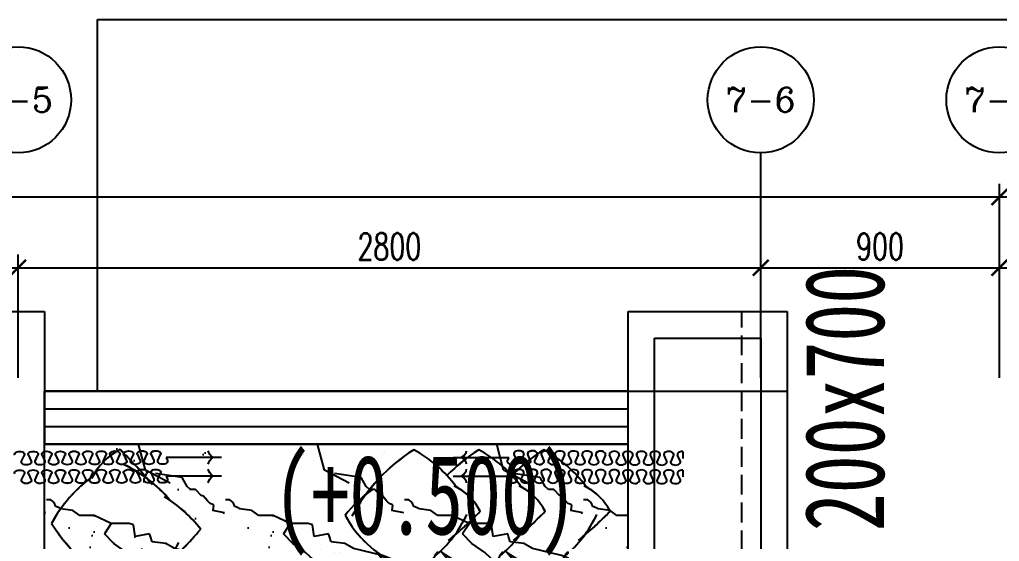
# Model space of a CAD drawing. Header units: millimetres. Extents: x 150839 to 219642, y 49429 to 88695.
# Drawn here: x 164688 to 168382, y 86729 to 88695 of the extents above; entities that cross this region are included whole.
import ezdxf
from ezdxf.enums import TextEntityAlignment as Align
from ezdxf.lldxf.tags import DXFTag
from ezdxf.xclip import XClip

# ---------------------------------------------------------------- set-up
doc = ezdxf.new("R2010")
doc.units = ezdxf.units.MM
doc.header["$LTSCALE"] = 300
doc.header["$XCLIPFRAME"] = 0
doc.linetypes.add('DASH', pattern=[0.35, 0.25, -0.1])
doc.linetypes.add('HIDDEN2', pattern=[0.1875, 0.125, -0.0625])
doc.layers.get('0').update_dxf_attribs({"color": 97})
doc.layers.get('DEFPOINTS').update_dxf_attribs({"color": 217, "linetype": 'HIDDEN2'})
for name, color, linetype in [('00-梁实线', 2, 'Continuous'), ('00-梁编号', 2, 'Continuous'), ('00-梁虚线', 4, 'DASH'), ('AXIS', 3, 'Continuous'), ('AXIS_TEXT', 7, 'Continuous'), ('E_detail', 125, 'Continuous'), ('EQUIP-动力', 1, 'Continuous'), ('F平-FLOOR1', 1, 'Continuous'), ('P平-CURT', 253, 'Continuous'), ('P平-FURN1', 1, 'Continuous'), ('P平-PUBDIM', 3, 'Continuous'), ('WALL', 4, 'Continuous'), ('WINDOW', 2, 'Continuous')]:
    doc.layers.add(name, color=color, linetype=linetype)
doc.layers.add('A-ANNO-DOTE-AXIS-TEXT', color=7, linetype='Continuous', lineweight=9)
doc.styles.add('_TCH_AXIS', font='COMPLEX', dxfattribs={"bigfont": 'GBCBIG'})
doc.styles.add('A10-2栋平面_SEN20RSI$0$DIM_FONT', font='SIMPLEX.shx', dxfattribs={"width": 0.7, "bigfont": 'hztxt.shx'})
doc.styles.add('A10-2栋平面_SEN20RSI$0$STANDARD', font='txt4.shx', dxfattribs={"bigfont": 'fstxt.shx'})
doc.styles.add('COMPLEX', font='complex')
doc.styles.add('TXT', font='txt.shx', dxfattribs={"width": 0.7, "bigfont": '1.shx'})
doc.styles.add('黑体', font='simhei.ttf', dxfattribs={"width": 0.7})
tags = doc.linetypes.add('DASHED2', pattern=[0.375, 0.25, -0.125]).pattern_tags.tags
tags[6:7] = [DXFTag(74, 4), DXFTag(75, 0), DXFTag(340, '0'), DXFTag(46, 1.0), DXFTag(50, 0.0), DXFTag(44, 0.0), DXFTag(45, 0.0)]
tags[4:5] = [DXFTag(74, 4), DXFTag(75, 0), DXFTag(340, '0'), DXFTag(46, 1.0), DXFTag(50, 0.0), DXFTag(44, 0.0), DXFTag(45, 0.0)]
doc.dimstyles.new('大样50', dxfattribs={"dimscale": 0.5, "dimtxt": 200, "dimasz": 120, "dimexe": 100, "dimexo": 100, "dimgap": 60, "dimtad": 1, "dimdec": 0, "dimzin": 0, "dimdsep": 46, "dimtxsty": 'TXT', "dimblk": 'ARCHTICK', "dimcen": 0.09, "dimdle": 100, "dimclrd": 4, "dimclre": 3, "dimclrt": 65, "dimadec": 0, "dimazin": 0, "dimtfac": 1, "dimtdec": 0, "dimtix": 1, "dimtmove": 2, "dimatfit": 3, "dimldrblk": 'ARCHTICK', "dimfxl": 1, "dimtolj": 1, "dimtzin": 0, "dimarcsym": 0})

# ---------------------------------------------------------------- blocks, each defined once
blk = doc.blocks.new('df')
at = {"layer": '00-梁实线', "color": 8}
for p, q in [((925990.1, 67629.9), (925990.1, 69029.7)), ((925990.1, 69029.7), (935390.1, 69029.7)), ((925390.1, 67929.9), (925790.1, 67929.9)), ((925790.1, 67929.9), (925790.1, 67629.9)), ((927990.1, 67629.9), (927990.1, 67929.9)), ((927990.1, 67929.9), (928590.1, 67929.9)), ((928590.1, 67929.9), (928590.1, 67029.9)), ((925789.9, 67029.7), (925790.1, 67629.9)), ((925790.1, 67629.9), (927990.1, 67629.9)), ((927990.1, 67629.7), (928590.1, 67629.7))]:
    blk.add_line(p, q, dxfattribs=at)
at = {"layer": '00-梁虚线', "color": 8}
blk.add_line((928418.4, 67029.7), (928418.4, 67929.9), dxfattribs=at)
at = {"layer": '00-梁编号', "color": 8, "ltscale": 3000, "style": '黑体', "width": 0.7}
for s, rotation, p in [('200x700', 90, (928955, 67101.9)), (' (+0.500)', 359.9972, (926510.6, 67089.5))]:
    blk.add_text(s, height=300, rotation=rotation, dxfattribs=at).set_placement(p)
blk = doc.blocks.new('A$C2B9C41D5')
at = {"color": 8}
for p, q in [((13.9, 856.3), (37, 846)), ((50.8, 865.2), (25.3, 865.1)), ((37, 830.7), (14, 820.2)), ((14.1, 804.9), (37.2, 794.7)), ((37.3, 779.3), (14.3, 768.9)), ((14.4, 753.5), (37.4, 743.3)), ((37.5, 728), (14.5, 717.5)), ((14.6, 702.2), (37.7, 691.9)), ((37.8, 676.6), (14.8, 666.1)), ((14.8, 650.8), (37.9, 640.5)), ((38, 625.2), (15, 614.8)), ((15.1, 599.4), (38.2, 589.2)), ((38.2, 573.8), (15.3, 563.4)), ((15.3, 548.1), (38.4, 537.8)), ((38.5, 522.5), (15.5, 512)), ((15.6, 496.7), (38.7, 486.4)), ((38.7, 471.1), (15.7, 460.6)), ((15.8, 445.3), (38.9, 435.1)), ((39, 419.7), (16, 409.3)), ((16.1, 393.9), (39.2, 383.7)), ((39.2, 368.4), (16.2, 357.9)), ((16.3, 342.6), (39.4, 332.3)), ((39.5, 317), (16.5, 306.5)), ((16.6, 291.2), (39.6, 280.9)), ((39.7, 265.6), (16.7, 255.1)), ((16.8, 239.8), (39.9, 229.6)), ((28.5, 209), (17, 203.8)), ((28.5, 0), (28.5, 209))]:
    blk.add_line(p, q, dxfattribs=at)
at = {"color": 8, "extrusion": (0, 0, -1)}
for centre, major_axis, start_param, end_param in [((11.1, 838.3), (0.1, -18.7), -0.261799, 3.403392), ((39.8, 864.1), (0.1, -18.7), 4.654992, 6.544985), ((40, 812.7), (0.1, -18.7), 2.879793, 6.544985), ((11.3, 786.9), (0.1, -18.7), -0.261799, 3.403392), ((40.2, 761.3), (0.1, -18.7), 2.879793, 6.544985), ((11.6, 735.5), (0.1, -18.7), -0.261799, 3.403392), ((11.8, 684.1), (0.1, -18.7), -0.261799, 3.403392), ((40.5, 710), (0.1, -18.7), 2.879793, 6.544985), ((40.7, 658.6), (0.1, -18.7), 2.879793, 6.544985), ((12.1, 632.8), (0.1, -18.7), -0.261799, 3.403392), ((12.3, 581.4), (0.1, -18.7), -0.261799, 3.403392), ((41, 607.2), (0.1, -18.7), 2.879793, 6.544985), ((41.2, 555.8), (0.1, -18.7), 2.879793, 6.544985), ((12.5, 530), (0.1, -18.7), -0.261799, 3.403392), ((41.5, 504.5), (0.1, -18.7), 2.879793, 6.544985), ((12.8, 478.6), (0.1, -18.7), -0.261799, 3.403392), ((13, 427.3), (0.1, -18.7), -0.261799, 3.403392), ((41.7, 453.1), (0.1, -18.7), 2.879793, 6.544985), ((41.9, 401.7), (0.1, -18.7), 2.879793, 6.544985), ((13.3, 375.9), (0.1, -18.7), -0.261799, 3.403392), ((42.2, 350.3), (0.1, -18.7), 2.879793, 6.544985), ((13.5, 324.5), (0.1, -18.7), -0.261799, 3.403392), ((42.4, 299), (0.1, -18.7), 2.879793, 6.544985), ((13.8, 273.2), (0.1, -18.7), -0.261799, 3.403392), ((42.7, 247.6), (0.1, -18.7), 2.879793, 6.544985), ((14, 221.8), (0.1, -18.7), -0.261799, 3.403392), ((-1.7, -22.8), (0.2, 73.7), 0.103858, 0.754423), ((58.5, -22.9), (0.2, 73.7), -0.754423, -0.104277)]:
    blk.add_ellipse(centre, major_axis=major_axis, ratio=0.596091, start_param=start_param, end_param=end_param, dxfattribs=at)
blk = doc.blocks.new('rgre')
at = {"layer": 'P平-FURN1', "color": 250, "ltscale": 0.4}
for centre, radius, start, end in [((149540.4, 117867.1), 637, 122.7736, 151.388), ((148982.7, 118011.2), 445.7, 36.1314, 61.4644), ((149765.3, 117867.1), 637, 122.7736, 135.5595), ((149207.6, 118011.2), 445.7, 36.1314, 61.4644), ((149990.2, 117867.1), 637, 122.7736, 135.5595), ((149432.5, 118011.2), 445.7, 36.1314, 61.4644), ((149305, 117903.2), 441.3, 124.8421, 141.9032), ((149247.3, 118097.1), 200.9, 27.312, 64.0213), ((149472.2, 118097.1), 200.9, 27.312, 64.0213), ((149472.2, 118097.1), 200.9, 27.312, 64.0213), ((149697.1, 118097.1), 200.9, 27.312, 64.0213), ((149697.1, 118097.1), 200.9, 27.312, 64.0213), ((148457.1, 119138.2), 1356.1, 309.2787, 315.5928), ((148681.9, 119138.2), 1356.1, 309.2787, 315.5928), ((148681.9, 119138.2), 1356.1, 309.2787, 315.5928), ((148906.8, 119138.2), 1356.1, 309.2787, 315.5928), ((148906.8, 119138.2), 1356.1, 309.2787, 315.5928), ((149307.4, 118366.1), 398.2, 208.5876, 244.5922), ((149004.6, 118352.3), 413.1, 309.6025, 335.1555), ((149229.5, 118352.3), 413.1, 309.6025, 335.1555), ((149454.3, 118352.3), 413.1, 309.6025, 335.1555), ((149707.9, 118580.2), 832.6, 219.1105, 230.4702), ((148904.7, 118284.5), 441.3, 308.2735, 327.9512), ((149532.3, 118366.1), 398.2, 232.1526, 244.5922), ((149932.8, 118580.2), 832.6, 219.7204, 230.4702), ((149129.5, 118284.5), 441.3, 308.2735, 327.9512), ((149757.2, 118366.1), 398.2, 232.1526, 244.5922), ((150157.7, 118580.2), 832.6, 219.7204, 230.4702), ((149354.4, 118284.5), 441.3, 308.2735, 327.9512)]:
    blk.add_arc(centre, radius, start, end, dxfattribs=at)
blk = doc.blocks.new('hagewa')
at = {"layer": 'P平-FURN1', "color": 250, "ltscale": 0.4}
for centre, radius, start, end in [((11771.4, 58768.8), 243.1, 117.312, 154.0213), ((10511.7, 57812.6), 1640.8, 39.2787, 45.5928), ((11462.7, 58475.1), 499.9, 39.6025, 65.1555), ((11875.4, 58448.6), 539.2, 126.1314, 151.4644), ((11544.7, 58354.2), 534, 38.2735, 57.9512), ((12049.7, 59123.5), 770.8, 212.7736, 241.388), ((11186.9, 59326.2), 1007.4, 309.1105, 320.4702), ((11446, 58841.5), 481.9, 298.5876, 334.5922), ((12006, 58838.7), 534, 214.8421, 231.9032)]:
    blk.add_arc(centre, radius, start, end, dxfattribs=at)
blk = doc.blocks.new('_ArchTick')
at = {"color": 0, "linetype": 'ByBlock', "const_width": 0.15}
blk.add_lwpolyline([(-0.5, -0.5), (0.5, 0.5)], dxfattribs=at)
blk = doc.blocks.new('*D105')
at = {"layer": 'DEFPOINTS', "color": 0, "transparency": 16777216}
for p in [(164681.8, 87759.9), (161381.8, 87294.9), (164681.8, 87294.9)]:
    blk.add_point(p, dxfattribs=at)
at = {"layer": 'P平-PUBDIM', "color": 3, "lineweight": -2, "transparency": 16777216}
for p, q in [((161381.8, 87344.9), (161381.8, 87809.9)), ((164681.8, 87344.9), (164681.8, 87809.9))]:
    blk.add_line(p, q, dxfattribs=at)
at = {"layer": 'P平-PUBDIM', "color": 4, "lineweight": -2, "transparency": 16777216}
blk.add_line((161331.8, 87759.9), (164731.8, 87759.9), dxfattribs=at)
at = {"layer": 'P平-PUBDIM', "color": 4, "lineweight": -2, "transparency": 16777216, "xscale": 60, "yscale": 60, "zscale": 60, "rotation": 180}
blk.add_blockref('_ArchTick', (161381.8, 87759.9), dxfattribs=at)
at = {"layer": 'P平-PUBDIM', "color": 4, "lineweight": -2, "transparency": 16777216, "xscale": 60, "yscale": 60, "zscale": 60}
blk.add_blockref('_ArchTick', (164681.8, 87759.9), dxfattribs=at)
at = {"layer": 'P平-PUBDIM', "color": 65, "transparency": 16777216, "insert": (163031.8, 87839.9), "char_height": 100, "attachment_point": 5, "style": 'TXT'}
blk.add_mtext('\\A1;3300', dxfattribs=at)
blk = doc.blocks.new('*D106')
at = {"layer": 'DEFPOINTS', "color": 0, "transparency": 16777216}
for p in [(167481.8, 87759.9), (164681.8, 87294.9), (167481.8, 87294.9)]:
    blk.add_point(p, dxfattribs=at)
at = {"layer": 'P平-PUBDIM', "color": 3, "lineweight": -2, "transparency": 16777216}
for p, q in [((164681.8, 87344.9), (164681.8, 87809.9)), ((167481.8, 87344.9), (167481.8, 87809.9))]:
    blk.add_line(p, q, dxfattribs=at)
at = {"layer": 'P平-PUBDIM', "color": 4, "lineweight": -2, "transparency": 16777216}
blk.add_line((164631.8, 87759.9), (167531.8, 87759.9), dxfattribs=at)
at = {"layer": 'P平-PUBDIM', "color": 4, "lineweight": -2, "transparency": 16777216, "xscale": 60, "yscale": 60, "zscale": 60, "rotation": 180}
blk.add_blockref('_ArchTick', (164681.8, 87759.9), dxfattribs=at)
at = {"layer": 'P平-PUBDIM', "color": 4, "lineweight": -2, "transparency": 16777216, "xscale": 60, "yscale": 60, "zscale": 60}
blk.add_blockref('_ArchTick', (167481.8, 87759.9), dxfattribs=at)
at = {"layer": 'P平-PUBDIM', "color": 65, "transparency": 16777216, "insert": (166081.8, 87839.9), "char_height": 100, "attachment_point": 5, "style": 'TXT'}
blk.add_mtext('\\A1;2800', dxfattribs=at)
blk = doc.blocks.new('*D107')
at = {"layer": 'DEFPOINTS', "color": 0, "transparency": 16777216}
for p in [(168381.8, 87759.9), (167481.8, 87294.9), (168381.8, 87294.9)]:
    blk.add_point(p, dxfattribs=at)
at = {"layer": 'P平-PUBDIM', "color": 3, "lineweight": -2, "transparency": 16777216}
for p, q in [((167481.8, 87344.9), (167481.8, 87809.9)), ((168381.8, 87344.9), (168381.8, 87809.9))]:
    blk.add_line(p, q, dxfattribs=at)
at = {"layer": 'P平-PUBDIM', "color": 4, "lineweight": -2, "transparency": 16777216}
blk.add_line((167431.8, 87759.9), (168431.8, 87759.9), dxfattribs=at)
at = {"layer": 'P平-PUBDIM', "color": 4, "lineweight": -2, "transparency": 16777216, "xscale": 60, "yscale": 60, "zscale": 60, "rotation": 180}
blk.add_blockref('_ArchTick', (167481.8, 87759.9), dxfattribs=at)
at = {"layer": 'P平-PUBDIM', "color": 4, "lineweight": -2, "transparency": 16777216, "xscale": 60, "yscale": 60, "zscale": 60}
blk.add_blockref('_ArchTick', (168381.8, 87759.9), dxfattribs=at)
at = {"layer": 'P平-PUBDIM', "color": 65, "transparency": 16777216, "insert": (167931.8, 87839.9), "char_height": 100, "attachment_point": 5, "style": 'TXT'}
blk.add_mtext('\\A1;900', dxfattribs=at)
blk = doc.blocks.new('_axiso')
blk.add_circle((0, 0), 0.5)
at = {"layer": 'A-ANNO-DOTE-AXIS-TEXT', "style": 'COMPLEX', "width": 1.041667}
blk.add_attdef('A', text='', height=0.56, dxfattribs=at).set_placement((-0.25, -0.28), (0.25, -0.28), align=Align.FIT)
blk = doc.blocks.new('*D114')
at = {"layer": 'DEFPOINTS', "color": 0, "transparency": 16777216}
for p in [(168381.8, 88026.6), (158481.8, 87294.9), (168381.8, 87294.9)]:
    blk.add_point(p, dxfattribs=at)
at = {"layer": 'P平-PUBDIM', "color": 3, "lineweight": -2, "transparency": 16777216}
for p, q in [((158481.8, 87344.9), (158481.8, 88076.6)), ((168381.8, 87344.9), (168381.8, 88076.6))]:
    blk.add_line(p, q, dxfattribs=at)
at = {"layer": 'P平-PUBDIM', "color": 4, "lineweight": -2, "transparency": 16777216}
blk.add_line((158431.8, 88026.6), (168431.8, 88026.6), dxfattribs=at)
at = {"layer": 'P平-PUBDIM', "color": 4, "lineweight": -2, "transparency": 16777216, "xscale": 60, "yscale": 60, "zscale": 60, "rotation": 180}
blk.add_blockref('_ArchTick', (158481.8, 88026.6), dxfattribs=at)
at = {"layer": 'P平-PUBDIM', "color": 4, "lineweight": -2, "transparency": 16777216, "xscale": 60, "yscale": 60, "zscale": 60}
blk.add_blockref('_ArchTick', (168381.8, 88026.6), dxfattribs=at)
at = {"layer": 'P平-PUBDIM', "color": 65, "transparency": 16777216, "insert": (163431.8, 88106.6), "char_height": 100, "attachment_point": 5, "style": 'TXT'}
blk.add_mtext('\\A1;9900', dxfattribs=at)
blk = doc.blocks.new('htrwhth4w')
at = {"layer": 'EQUIP-动力', "color": 250, "linetype": 'DASHED2'}
for p, q in [((206826.6, 87030.2), (206836.8, 87053.3)), ((206852.1, 87053.4), (206862.6, 87030.4)), ((206877.9, 87030.5), (206888.2, 87053.6)), ((206903.5, 87053.6), (206914, 87030.7)), ((206929.3, 87030.7), (206939.6, 87053.8)), ((206954.9, 87053.9), (206965.3, 87030.9)), ((206980.7, 87031), (206990.9, 87054.1)), ((207006.3, 87054.1), (207016.7, 87031.1)), ((207032, 87031.2), (207042.3, 87054.3)), ((207057.6, 87054.4), (207068.1, 87031.4)), ((207083.4, 87031.5), (207093.7, 87054.6)), ((207109, 87054.6), (207119.5, 87031.6)), ((207134.8, 87031.7), (207145, 87054.8)), ((207160.4, 87054.9), (207170.8, 87031.9)), ((207186.2, 87032), (207196.4, 87055)), ((207211.7, 87055.1), (207222.2, 87032.1)), ((207237.5, 87032.2), (207247.8, 87055.3)), ((207263.1, 87055.4), (207273.6, 87032.4)), ((207288.9, 87032.4), (207299.2, 87055.5)), ((207314.5, 87055.6), (207325, 87032.6)), ((207340.3, 87032.7), (207350.5, 87055.8)), ((207371.1, 87044.3), (207376.3, 87032.9)), ((207580.1, 87044.3), (207371.1, 87044.3)), ((208453.9, 87044.3), (208662.9, 87044.3)), ((208662.9, 87044.3), (208657.6, 87032.9)), ((208693.7, 87032.7), (208683.4, 87055.8)), ((208719.5, 87055.6), (208709, 87032.6)), ((208745, 87032.4), (208734.8, 87055.5)), ((208770.8, 87055.4), (208760.4, 87032.4)), ((208796.4, 87032.2), (208786.2, 87055.3)), ((208822.2, 87055.1), (208811.7, 87032.1)), ((208847.8, 87032), (208837.5, 87055)), ((208873.6, 87054.9), (208863.1, 87031.9)), ((208899.2, 87031.7), (208888.9, 87054.8)), ((208925, 87054.6), (208914.5, 87031.6)), ((208950.5, 87031.5), (208940.3, 87054.6)), ((208976.3, 87054.4), (208965.9, 87031.4)), ((209001.9, 87031.2), (208991.7, 87054.3)), ((209027.7, 87054.1), (209017.2, 87031.1)), ((209053.3, 87031), (209043, 87054.1)), ((209079.1, 87053.9), (209068.6, 87030.9)), ((209104.6, 87030.7), (209094.4, 87053.8)), ((209130.4, 87053.6), (209120, 87030.7)), ((209156, 87030.5), (209145.8, 87053.6)), ((209181.8, 87053.4), (209171.3, 87030.4)), ((209207.4, 87030.2), (209197.1, 87053.3)), ((209233.2, 87053.2), (209222.7, 87030.2)), ((209258.8, 87030), (209248.5, 87053.1)), ((209284.6, 87052.9), (209274.1, 87029.9)), ((209310.1, 87029.8), (209299.9, 87052.8)), ((209319, 87066.7), (209318.9, 87041.2)), ((209319, 86996.7), (209318.9, 86971.2)), ((206826.6, 86960.2), (206836.8, 86983.3)), ((206852.1, 86983.4), (206862.6, 86960.4)), ((206877.9, 86960.5), (206888.2, 86983.6)), ((206903.5, 86983.6), (206914, 86960.7)), ((206929.3, 86960.7), (206939.6, 86983.8)), ((206954.9, 86983.9), (206965.3, 86960.9)), ((206980.7, 86961), (206990.9, 86984.1)), ((207006.3, 86984.1), (207016.7, 86961.1)), ((207032, 86961.2), (207042.3, 86984.3)), ((207057.6, 86984.4), (207068.1, 86961.4)), ((207083.4, 86961.5), (207093.7, 86984.6)), ((207109, 86984.6), (207119.5, 86961.6)), ((207134.8, 86961.7), (207145, 86984.8)), ((207160.4, 86984.9), (207170.8, 86961.9)), ((207186.2, 86962), (207196.4, 86985)), ((207211.7, 86985.1), (207222.2, 86962.1)), ((207237.5, 86962.2), (207247.8, 86985.3)), ((207263.1, 86985.4), (207273.6, 86962.4)), ((207288.9, 86962.4), (207299.2, 86985.5)), ((207314.5, 86985.6), (207325, 86962.6)), ((207340.3, 86962.7), (207350.5, 86985.8)), ((207371.1, 86974.3), (207376.3, 86962.9)), ((207580.1, 86974.3), (207371.1, 86974.3)), ((208453.9, 86974.3), (208662.9, 86974.3)), ((208662.9, 86974.3), (208657.6, 86962.9)), ((208693.7, 86962.7), (208683.4, 86985.8)), ((208719.5, 86985.6), (208709, 86962.6)), ((208745, 86962.4), (208734.8, 86985.5)), ((208770.8, 86985.4), (208760.4, 86962.4)), ((208796.4, 86962.2), (208786.2, 86985.3)), ((208822.2, 86985.1), (208811.7, 86962.1)), ((208847.8, 86962), (208837.5, 86985)), ((208873.6, 86984.9), (208863.1, 86961.9)), ((208899.2, 86961.7), (208888.9, 86984.8)), ((208925, 86984.6), (208914.5, 86961.6)), ((208950.5, 86961.5), (208940.3, 86984.6)), ((208976.3, 86984.4), (208965.9, 86961.4)), ((209001.9, 86961.2), (208991.7, 86984.3)), ((209027.7, 86984.1), (209017.2, 86961.1)), ((209053.3, 86961), (209043, 86984.1)), ((209079.1, 86983.9), (209068.6, 86960.9)), ((209104.6, 86960.7), (209094.4, 86983.8)), ((209130.4, 86983.6), (209120, 86960.7)), ((209156, 86960.5), (209145.8, 86983.6)), ((209181.8, 86983.4), (209171.3, 86960.4)), ((209207.4, 86960.2), (209197.1, 86983.3)), ((209233.2, 86983.2), (209222.7, 86960.2)), ((209258.8, 86960), (209248.5, 86983.1)), ((209284.6, 86982.9), (209274.1, 86959.9)), ((209310.1, 86959.8), (209299.9, 86982.8))]:
    blk.add_line(p, q, dxfattribs=at)
for centre, radius, start, end in [((207309.1, 86858.6), 243.1, 117.312, 154.0213), ((206049.4, 85902.4), 1640.8, 39.2787, 45.5928), ((208680.6, 86490.9), 693.7, 122.7736, 151.388), ((208073.3, 86647.7), 485.3, 36.1314, 61.4644), ((208925.5, 86490.9), 693.7, 122.7736, 135.5595), ((208318.2, 86647.7), 485.3, 36.1314, 61.4644), ((209170.4, 86490.9), 693.7, 122.7736, 135.5595), ((208563.1, 86647.7), 485.3, 36.1314, 61.4644), ((207000.4, 86564.9), 499.9, 39.6025, 65.1555), ((207413.1, 86538.5), 539.2, 126.1314, 151.4644), ((208424.3, 86530.2), 480.6, 124.8421, 141.9032), ((208361.4, 86741.3), 218.8, 27.312, 64.0213), ((208606.3, 86741.3), 218.8, 27.312, 64.0213), ((208606.3, 86741.3), 218.8, 27.312, 64.0213), ((208851.2, 86741.3), 218.8, 27.312, 64.0213), ((208851.2, 86741.3), 218.8, 27.312, 64.0213), ((207082.3, 86444), 534, 38.2735, 57.9512), ((208426.9, 87034.2), 433.7, 208.5876, 244.5922), ((208097.1, 87019.2), 449.9, 309.6025, 335.1555), ((207500.9, 87875.1), 1476.7, 309.2787, 315.5928), ((208342, 87019.2), 449.9, 309.6025, 335.1555), ((207745.8, 87875.1), 1476.7, 309.2787, 315.5928), ((207745.8, 87875.1), 1476.7, 309.2787, 315.5928), ((208586.9, 87019.2), 449.9, 309.6025, 335.1555), ((207990.7, 87875.1), 1476.7, 309.2787, 315.5928), ((207990.7, 87875.1), 1476.7, 309.2787, 315.5928), ((207587.4, 87213.3), 770.8, 212.7736, 241.388), ((206724.6, 87416), 1007.4, 309.1105, 320.4702)]:
    blk.add_arc(centre, radius, start, end, dxfattribs=at)
at = {"layer": 'EQUIP-动力', "color": 250, "linetype": 'DASHED2', "extrusion": (0, 0, -1)}
for centre, major_axis, start_param, end_param in [((206972.9, 87056.9), (18.7, 0.1), 2.879793, 6.544985), ((207024.3, 87057.1), (18.7, 0.1), 2.879793, 6.544985), ((207075.6, 87057.3), (18.7, 0.1), 2.879793, 6.544985), ((207127, 87057.6), (18.7, 0.1), 2.879793, 6.544985), ((207178.4, 87057.8), (18.7, 0.1), 2.879793, 6.544985), ((207229.7, 87058.1), (18.7, 0.1), 2.879793, 6.544985), ((207281.1, 87058.3), (18.7, 0.1), 2.879793, 6.544985), ((207332.5, 87058.6), (18.7, 0.1), 2.879793, 6.544985), ((207603, 87074.4), (-73.7, 0.2), -0.754423, -0.104277), ((206818.8, 87056.1), (18.7, 0.1), 2.879793, 6.544985), ((206870.1, 87056.4), (18.7, 0.1), 2.879793, 6.544985), ((206921.5, 87056.6), (18.7, 0.1), 2.879793, 6.544985), ((207101.5, 87028.7), (18.7, 0.1), -0.261799, 3.403392), ((207152.8, 87028.9), (18.7, 0.1), -0.261799, 3.403392), ((207204.2, 87029.2), (18.7, 0.1), -0.261799, 3.403392), ((207255.6, 87029.4), (18.7, 0.1), -0.261799, 3.403392), ((207306.9, 87029.6), (18.7, 0.1), -0.261799, 3.403392), ((207358.3, 87029.9), (18.7, 0.1), -0.261799, 3.403392), ((207602.9, 87014.2), (-73.7, 0.2), 0.103858, 0.754423), ((206818.8, 86986.1), (18.7, 0.1), 2.879793, 6.544985), ((206844.6, 87027.5), (18.7, 0.1), -0.261799, 3.403392), ((206870.1, 86986.4), (18.7, 0.1), 2.879793, 6.544985), ((206896, 87027.7), (18.7, 0.1), -0.261799, 3.403392), ((206921.5, 86986.6), (18.7, 0.1), 2.879793, 6.544985), ((206947.3, 87027.9), (18.7, 0.1), -0.261799, 3.403392), ((206972.9, 86986.9), (18.7, 0.1), 2.879793, 6.544985), ((206998.7, 87028.2), (18.7, 0.1), -0.261799, 3.403392), ((207024.3, 86987.1), (18.7, 0.1), 2.879793, 6.544985), ((207050.1, 87028.4), (18.7, 0.1), -0.261799, 3.403392), ((207075.6, 86987.3), (18.7, 0.1), 2.879793, 6.544985), ((207127, 86987.6), (18.7, 0.1), 2.879793, 6.544985), ((207178.4, 86987.8), (18.7, 0.1), 2.879793, 6.544985), ((207229.7, 86988.1), (18.7, 0.1), 2.879793, 6.544985), ((207281.1, 86988.3), (18.7, 0.1), 2.879793, 6.544985), ((207332.5, 86988.6), (18.7, 0.1), 2.879793, 6.544985), ((207603, 87004.4), (-73.7, 0.2), -0.754423, -0.104277), ((206844.6, 86957.5), (18.7, 0.1), -0.261799, 3.403392), ((206896, 86957.7), (18.7, 0.1), -0.261799, 3.403392), ((206947.3, 86957.9), (18.7, 0.1), -0.261799, 3.403392), ((206998.7, 86958.2), (18.7, 0.1), -0.261799, 3.403392), ((207050.1, 86958.4), (18.7, 0.1), -0.261799, 3.403392), ((207101.5, 86958.7), (18.7, 0.1), -0.261799, 3.403392), ((207152.8, 86958.9), (18.7, 0.1), -0.261799, 3.403392), ((207204.2, 86959.2), (18.7, 0.1), -0.261799, 3.403392), ((207255.6, 86959.4), (18.7, 0.1), -0.261799, 3.403392), ((207306.9, 86959.6), (18.7, 0.1), -0.261799, 3.403392), ((207358.3, 86959.9), (18.7, 0.1), -0.261799, 3.403392), ((207602.9, 86944.2), (-73.7, 0.2), 0.103858, 0.754423)]:
    blk.add_ellipse(centre, major_axis=major_axis, ratio=0.596091, start_param=start_param, end_param=end_param, dxfattribs=at)
at = {"layer": 'EQUIP-动力', "color": 250, "linetype": 'DASHED2'}
for centre, major_axis, start_param, end_param in [((208430.9, 87074.4), (73.7, 0.2), -0.754423, -0.104277), ((208701.5, 87058.6), (-18.7, 0.1), 2.879793, 6.544985), ((208752.8, 87058.3), (-18.7, 0.1), 2.879793, 6.544985), ((208804.2, 87058.1), (-18.7, 0.1), 2.879793, 6.544985), ((208855.6, 87057.8), (-18.7, 0.1), 2.879793, 6.544985), ((208906.9, 87057.6), (-18.7, 0.1), 2.879793, 6.544985), ((208958.3, 87057.3), (-18.7, 0.1), 2.879793, 6.544985), ((209009.7, 87057.1), (-18.7, 0.1), 2.879793, 6.544985), ((209061.1, 87056.9), (-18.7, 0.1), 2.879793, 6.544985), ((208431.1, 87014.2), (73.7, 0.2), 0.103858, 0.754423), ((208675.6, 87029.9), (-18.7, 0.1), -0.261799, 3.403392), ((208727, 87029.6), (-18.7, 0.1), -0.261799, 3.403392), ((208778.4, 87029.4), (-18.7, 0.1), -0.261799, 3.403392), ((208829.8, 87029.2), (-18.7, 0.1), -0.261799, 3.403392), ((208881.1, 87028.9), (-18.7, 0.1), -0.261799, 3.403392), ((208932.5, 87028.7), (-18.7, 0.1), -0.261799, 3.403392), ((209112.4, 87056.6), (-18.7, 0.1), 2.879793, 6.544985), ((209163.8, 87056.4), (-18.7, 0.1), 2.879793, 6.544985), ((209215.2, 87056.1), (-18.7, 0.1), 2.879793, 6.544985), ((209266.6, 87055.9), (-18.7, 0.1), 2.879793, 6.544985), ((209317.9, 87055.6), (-18.7, 0.1), 4.654992, 6.544985), ((208430.9, 87004.4), (73.7, 0.2), -0.754423, -0.104277), ((208701.5, 86988.6), (-18.7, 0.1), 2.879793, 6.544985), ((208752.8, 86988.3), (-18.7, 0.1), 2.879793, 6.544985), ((208804.2, 86988.1), (-18.7, 0.1), 2.879793, 6.544985), ((208855.6, 86987.8), (-18.7, 0.1), 2.879793, 6.544985), ((208906.9, 86987.6), (-18.7, 0.1), 2.879793, 6.544985), ((208958.3, 86987.3), (-18.7, 0.1), 2.879793, 6.544985), ((208983.9, 87028.4), (-18.7, 0.1), -0.261799, 3.403392), ((209009.7, 86987.1), (-18.7, 0.1), 2.879793, 6.544985), ((209035.2, 87028.2), (-18.7, 0.1), -0.261799, 3.403392), ((209061.1, 86986.9), (-18.7, 0.1), 2.879793, 6.544985), ((209086.6, 87027.9), (-18.7, 0.1), -0.261799, 3.403392), ((209112.4, 86986.6), (-18.7, 0.1), 2.879793, 6.544985), ((209138, 87027.7), (-18.7, 0.1), -0.261799, 3.403392), ((209163.8, 86986.4), (-18.7, 0.1), 2.879793, 6.544985), ((209189.4, 87027.5), (-18.7, 0.1), -0.261799, 3.403392), ((209215.2, 86986.1), (-18.7, 0.1), 2.879793, 6.544985), ((209240.7, 87027.2), (-18.7, 0.1), -0.261799, 3.403392), ((209266.6, 86985.9), (-18.7, 0.1), 2.879793, 6.544985), ((209292.1, 87027), (-18.7, 0.1), -0.261799, 3.403392), ((209317.9, 86985.6), (-18.7, 0.1), 4.654992, 6.544985), ((208431.1, 86944.2), (73.7, 0.2), 0.103858, 0.754423), ((208675.6, 86959.9), (-18.7, 0.1), -0.261799, 3.403392), ((208727, 86959.6), (-18.7, 0.1), -0.261799, 3.403392), ((208778.4, 86959.4), (-18.7, 0.1), -0.261799, 3.403392), ((208829.8, 86959.2), (-18.7, 0.1), -0.261799, 3.403392), ((208881.1, 86958.9), (-18.7, 0.1), -0.261799, 3.403392), ((208932.5, 86958.7), (-18.7, 0.1), -0.261799, 3.403392), ((208983.9, 86958.4), (-18.7, 0.1), -0.261799, 3.403392), ((209035.2, 86958.2), (-18.7, 0.1), -0.261799, 3.403392), ((209086.6, 86957.9), (-18.7, 0.1), -0.261799, 3.403392), ((209138, 86957.7), (-18.7, 0.1), -0.261799, 3.403392), ((209189.4, 86957.5), (-18.7, 0.1), -0.261799, 3.403392), ((209240.7, 86957.2), (-18.7, 0.1), -0.261799, 3.403392), ((209292.1, 86957), (-18.7, 0.1), -0.261799, 3.403392)]:
    blk.add_ellipse(centre, major_axis=major_axis, ratio=0.596091, start_param=start_param, end_param=end_param, dxfattribs=at)
at = {"layer": 'EQUIP-动力', "color": 250, "linetype": 'DASHED2', "flags": 9}
for tag, style, width in [('XSIZE', 'A10-2栋平面_SEN20RSI$0$STANDARD', 0.8), ('YSIZE', 'A10-2栋平面_SEN20RSI$0$STANDARD', 0.8), ('XSIZE', 'A10-2栋平面_SEN20RSI$0$DIM_FONT', 0.7), ('YSIZE', 'A10-2栋平面_SEN20RSI$0$DIM_FONT', 0.7)]:
    blk.add_attdef(tag, (209413, 80718.7), '', height=0.5, rotation=0.0069, dxfattribs=dict(at, style=style, width=width))
blk = doc.blocks.new('$WINLIB2D$00000001')
for p, q in [((-0.5, 0.5), (0.5, 0.5)), ((-0.5, 0.5), (-0.5, -0.5)), ((0.5, -0.5), (0.5, 0.5)), ((0.5, 0.1667), (-0.5, 0.1667)), ((0.5, -0.1667), (-0.5, -0.1667)), ((-0.5, -0.5), (0.5, -0.5))]:
    blk.add_line(p, q)
blk = doc.blocks.new('rtwhrwg')
at = {"extrusion": (0, 0, -1)}
for p, q in [((150526.6, 87294.9), (148326.6, 87294.9)), ((148326.6, 87294.9), (148326.6, 87094.9)), ((150526.6, 87094.9), (150526.6, 87294.9)), ((148326.6, 87228.2), (150526.6, 87228.2)), ((148326.6, 87161.6), (150526.6, 87161.6)), ((150526.6, 87094.9), (148326.6, 87094.9))]:
    blk.add_line(p, q, dxfattribs=at)
at = {"layer": 'WALL'}
for p, q in [((147926.6, 87595), (148326.6, 87595)), ((148326.6, 87595), (148326.6, 87294.9)), ((150526.6, 87594.9), (151126.6, 87594.9)), ((150526.6, 87294.9), (150526.6, 87594.9)), ((151126.6, 87594.9), (151126.6, 86594.9)), ((150626.6, 87494.9), (151026.6, 87494.9)), ((150626.6, 87194.9), (150626.6, 87494.9)), ((151026.6, 87494.9), (151026.6, 86694.9)), ((150626.6, 86694.9), (150626.6, 87194.9)), ((150526.6, 86494.9), (150526.6, 87094.9))]:
    blk.add_line(p, q, dxfattribs=at)
at = {"layer": 'WALL', "linetype": 'ByBlock'}
for p, q in [((148326.6, 87294.9), (150526.6, 87294.9)), ((148326.6, 85594.9), (148326.6, 87094.9)), ((148326.6, 87094.9), (150526.6, 87094.9))]:
    blk.add_line(p, q, dxfattribs=at)
at = {"layer": 'WINDOW', "xscale": -2200.027368098265, "yscale": -200, "zscale": -2200.027368098265}
blk.add_blockref('$WINLIB2D$00000001', (149426.6, 87194.9), dxfattribs=at)

msp = doc.modelspace()

# ---------------------------------------------------------------- hatches: boundary and pattern name
at = {"layer": 'F平-FLOOR1', "linetype": 'ByBlock', "ltscale": 0.5}
h = msp.add_hatch(dxfattribs=at)
h.set_pattern_fill('大理石', color=8, scale=150, angle=90, style=0)
h.set_pattern_definition([(131.987, (164730.3, 86869.92), (-675, 900), [14.415, -3012.65]), (158.1986, (164752.8, 86655.636), (-1350, 450), [51.93, -3583.06]), (150.9454, (164778.52, 86644.92), (-675, 450), [22.06, -4610.97]), (180, (164759.23, 86655.64), (6e-14, 450), [6.43, -668.57]), (161.565, (164743.16, 86865.64), (-675, 9e-07), [13.55, -1409.47]), (261.4692, (164743.16, 86865.636), (-4e-06, -450), [21.67, -4528.675]), (169.2157, (164784.947, 86835.636), (-2700, 450), [45.81, -4764.14]), (152.133, (164579.232, 86497.064), (-3375.00001, 1799.99998), [105.442, -22037.347]), (90, (164480.27, 86503.54), (-675, 4e-14), [0, -450]), (154.9831, (164357.447, 86794.92), (-2025, 900), [70.94, -7377.884]), (171.4391, (164624.232, 86968.493), (-6074.99996, 900), [100.766, -21060.003]), (172.875, (164563.16, 86719.921), (-3375, 449.99997), [51.829, -10832.22]), (166.7595, (164704.59, 86674.921), (-2025, 450), [112.27, -11676.098]), (90, (164704.26, 86604.8), (-675, 4e-14), [0, -450]), (90, (164711.5, 86612), (-675, 4e-14), [0, -450]), (90, (164675.36, 86662.6), (-675, 4e-14), [0, -450]), (90, (164595.9, 86648.15), (-675, 4e-14), [0, -450]), (149.0362, (164595.304, 86700.636), (-675, 449.99996), [37.485, -7834.3]), (90, (164564.4, 86719.9), (-675, 4e-14), [0, -450]), (90, (164588.65, 86662.6), (-675, 4e-14), [0, -450]), (90, (164545.3, 86684.3), (-675, 4e-14), [0, -450]), (90, (164610.3, 86662.6), (-675, 4e-14), [0, -450]), (140.1944, (164656.375, 86923.49), (-675, 450), [16.736, -3497.876]), (180, (164675.66, 86923.5), (6e-14, 450), [19.29, -655.71]), (133.6678, (164698.16, 86899.92), (-1350, 1350), [32.586, -6810.52]), (180, (164704.6, 86899.9), (6e-14, 450), [6.43, -668.57]), (129.8056, (164720.66, 86880.636), (-675, 900), [25.104, -5246.814]), (90, (164675.36, 86814.45), (-675, 4e-14), [0, -450]), (90, (164655, 86924.5), (-675, 4e-14), [0, -450]), (90, (164655, 86924.5), (-675, 4e-14), [0, -450]), (119.3578, (164643.52, 86934.21), (-675, 1350), [39.338, -4091.113]), (90, (164610.3, 86922.9), (-675, 4e-14), [0, -450]), (236.31, (164357.447, 86794.92), (-675, -900), [46.357, -4821.137]), (98.1301, (164447.447, 86745.636), (-675, 4499.99997), [45.457, -9500.485]), (137.8624, (164460.304, 86644.921), (-2025, 1800), [60.685, -12683.137]), (104.6209, (164486.018, 86546.35), (-675.00003, 2700), [101.87, -10594.507]), (90, (164444.14, 86583.1), (-675, 4e-14), [0, -450]), (108.435, (164511.73, 86726.35), (-675, 1800), [20.33, -4248.746]), (106.699, (164505.3, 86745.64), (-4e-05, 450), [11.186, -2337.88]), (191.0937, (164502.09, 86756.35), (-4724.99996, -900), [55.683, -11637.824]), (90, (164473.04, 86698.8), (-675, 4e-14), [0, -450]), (90, (164446.2, 86745.4), (-675, 4e-14), [0, -450]), (90, (164523.6, 86684.3), (-675, 4e-14), [0, -450]), (90, (164379.1, 86626.46), (-675, 4e-14), [0, -450]), (90, (164408, 86604.8), (-675, 4e-14), [0, -450]), (134.1449, (164367.09, 86719.921), (-1350, 1350), [50.766, -10610.056]), (144.5829, (164415.304, 86685.636), (-675, 450), [59.162, -12364.832]), (90, (164366.64, 86720.5), (-675, 4e-14), [0, -450]), (90, (164400.8, 86655.4), (-675, 4e-14), [0, -450]), (90, (164366.64, 86720.5), (-675, 4e-14), [0, -450]), (90, (164416.35, 86685.7), (-675, 4e-14), [0, -450]), (165.0686, (164441.02, 86790.64), (-2025, 450), [16.633, -3476.306]), (180, (164424.95, 86794.9), (6e-14, 450), [67.5, -607.5]), (140.1944, (164142.09, 86874.21), (-675, 450), [16.736, -3497.876]), (90, (164285.2, 86749.4), (-675, 4e-14), [0, -450]), (90, (164292.4, 86763.84), (-675, 4e-14), [0, -450]), (90, (164277.95, 86706), (-675, 4e-14), [0, -450]), (90, (164198.47, 86778.3), (-675, 4e-14), [0, -450]), (143.1301, (164238.52, 86824.92), (-675, 450), [32.143, -6717.857]), (180, (164293.16, 86824.9), (6e-14, 450), [54.64, -620.36]), (90, (164292.1, 86825), (-675, 4e-14), [0, -450]), (113.1986, (164148.52, 86859.21), (-675, 1350), [16.32, -3410.78]), (156.0375, (164158.16, 86854.92), (-1350, 450), [10.55, -2205.44]), (156.0375, (164167.8, 86850.64), (-1350, 450), [10.55, -2205.44]), (171.8699, (164212.804, 86844.207), (-3375, 450), [45.457, -9500.485]), (180, (164129.23, 86884.9), (6e-14, 450), [16.07, -658.93]), (90, (164106.7, 86835.5), (-675, 4e-14), [0, -450])])
h.paths.add_polyline_path([(166981.8, 86494.9), (166981.8, 87094.9), (166981.7, 87094.9), (164981.7, 87094.9), (164781.7, 87094.9), (164781.7, 86694.9), (164781.8, 86694.9), (164781.8, 86494.9)])

# ---------------------------------------------------------------- linework, layer by layer
at = {"layer": 'AXIS'}
msp.add_line((167481.8, 87759.9), (167481.8, 88192.6), dxfattribs=at)

# ---------------------------------------------------------------- block references
ref = msp.add_blockref('_axiso', (164681.8, 88392.6), dxfattribs=dict(at, xscale=400, yscale=400, zscale=400))
ref.add_attrib('A', '7-5', dxfattribs={"layer": 'AXIS_TEXT', "height": 92.5, "style": '_TCH_AXIS'}).set_placement((164549.6, 88346.4), (164813.9, 88346.4), align=Align.FIT)
ref = msp.add_blockref('_axiso', (167481.8, 88392.6), dxfattribs=dict(at, xscale=400, yscale=400, zscale=400))
ref.add_attrib('A', '7-6', dxfattribs={"layer": 'AXIS_TEXT', "height": 92.5, "style": '_TCH_AXIS'}).set_placement((167349.6, 88346.4), (167613.9, 88346.4), align=Align.FIT)
ref = msp.add_blockref('_axiso', (168381.8, 88392.6), dxfattribs=dict(at, xscale=400, yscale=400, zscale=400))
ref.add_attrib('A', '7-7', dxfattribs={"layer": 'AXIS_TEXT', "height": 92.5, "style": '_TCH_AXIS'}).set_placement((168249.6, 88346.4), (168513.9, 88346.4), align=Align.FIT)
at = {"layer": 'DEFPOINTS'}
msp.add_blockref('df', (-761008.1, 19665.2), dxfattribs=at)
at = {"layer": 'E_detail'}
msp.add_blockref('rtwhrwg', (16455.1, 0), dxfattribs=at)
at = {"layer": 'EQUIP-动力', "color": 1, "linetype": 'Continuous'}
msp.add_blockref('htrwhth4w', (-42131.2, 0.3), dxfattribs=at)
at = {"layer": 'P平-CURT', "extrusion": (0, 0, -1)}
ref = msp.add_blockref('A$C2B9C41D5', (-165448.9, 87016.1), dxfattribs=dict(at, xscale=-1, zscale=-1, rotation=270))
XClip(ref).set_block_clipping_path([(-178.338728893, -42.2604909489), (360.1842970083, 636.2823564518)])
ref = msp.add_blockref('A$C2B9C41D5', (-166322.7, 87016.1), dxfattribs=dict(at, zscale=-1, rotation=90))
XClip(ref).set_block_clipping_path([(-178.338728893, -42.2604909489), (360.1842970083, 636.2823564518)])
ref = msp.add_blockref('A$C2B9C41D5', (-165448.9, 86946.1), dxfattribs=dict(at, xscale=-1, zscale=-1, rotation=270))
XClip(ref).set_block_clipping_path([(-108.338728893, -42.2604909489), (430.1842970083, 636.2823564518)])
ref = msp.add_blockref('A$C2B9C41D5', (-166322.7, 86946.1), dxfattribs=dict(at, zscale=-1, rotation=90))
XClip(ref).set_block_clipping_path([(-108.338728893, -42.2604909489), (430.1842970083, 636.2823564518)])
at = {"layer": 'P平-FURN1'}
msp.add_blockref('hagewa', (153406.5, 28089.8), dxfattribs=at)
at = {"layer": 'P平-FURN1', "xscale": 1.08900000000036, "yscale": 1.08900000000036, "zscale": 1.08900000000036}
msp.add_blockref('rgre', (3699.9, -41866.4), dxfattribs=at)

# ---------------------------------------------------------------- dimensions: what is measured, and where the dimension line sits
at = {"layer": 'P平-PUBDIM'}
dim = msp.add_linear_dim(base=(168381.8, 88026.6), p1=(158481.8, 87294.9), p2=(168381.8, 87294.9), dimstyle='大样50', dxfattribs=at)
dim.commit()
dim.dimension.update_dxf_attribs({"geometry": '*D114', "text_midpoint": (163431.8, 88106.6)})
for p1, p2, picture, middle in [((161381.8, 87294.9), (164681.8, 87294.9), '*D105', (163031.8, 87839.9)), ((164681.8, 87294.9), (167481.8, 87294.9), '*D106', (166081.8, 87839.9)), ((167481.8, 87294.9), (168381.8, 87294.9), '*D107', (167931.8, 87839.9))]:
    dim = msp.add_aligned_dim(p1=p1, p2=p2, distance=465, dimstyle='大样50', dxfattribs=at)
    dim.commit()
    dim.dimension.update_dxf_attribs({"geometry": picture, "text_midpoint": middle})

doc.saveas('drawing.dxf')
